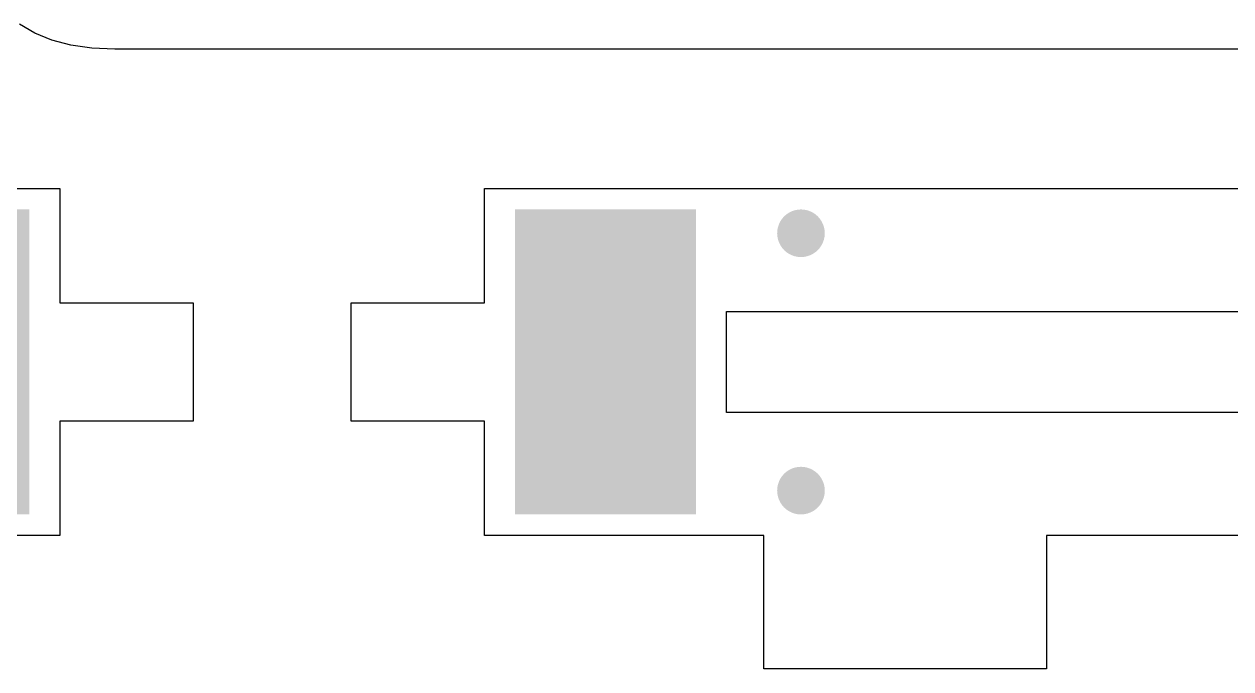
# Model space of a CAD drawing. Header units: millimetres. Extents: x 6 to 441, y 6 to 299.
# Drawn here: x 49.09 to 74.42, y 13.96 to 27.49 of the extents above; entities that cross this region are included whole.
import ezdxf

# ---------------------------------------------------------------- set-up
doc = ezdxf.new("R2010")
doc.units = ezdxf.units.MM
doc.layers.add('CUT', color=1, linetype='Continuous')
doc.layers.add('RASTER', color=7, linetype='Continuous')

msp = doc.modelspace()

# ---------------------------------------------------------------- hatches: boundary and pattern name
at = {"layer": 'RASTER'}
for points in [[(45.401, 23.6), (49.201, 23.6), (49.201, 17.2), (45.401, 17.2)], [(59.4, 23.6), (63.2, 23.6), (63.2, 17.2), (59.4, 17.2)], [(65.9, 23.1), (65.896, 23.035), (65.883, 22.971), (65.862, 22.909), (65.833, 22.85), (65.797, 22.796), (65.754, 22.746), (65.704, 22.703), (65.65, 22.667), (65.591, 22.638), (65.529, 22.617), (65.465, 22.604), (65.4, 22.6), (65.335, 22.604), (65.271, 22.617), (65.209, 22.638), (65.15, 22.667), (65.096, 22.703), (65.046, 22.746), (65.003, 22.796), (64.967, 22.85), (64.938, 22.909), (64.917, 22.971), (64.904, 23.035), (64.9, 23.1), (64.904, 23.165), (64.917, 23.229), (64.938, 23.291), (64.967, 23.35), (65.003, 23.404), (65.046, 23.454), (65.096, 23.497), (65.15, 23.533), (65.209, 23.562), (65.271, 23.583), (65.335, 23.596), (65.4, 23.6), (65.465, 23.596), (65.529, 23.583), (65.591, 23.562), (65.65, 23.533), (65.704, 23.497), (65.754, 23.454), (65.797, 23.404), (65.833, 23.35), (65.862, 23.291), (65.883, 23.229), (65.896, 23.165)], [(65.9, 17.7), (65.896, 17.635), (65.883, 17.571), (65.862, 17.509), (65.833, 17.45), (65.797, 17.396), (65.754, 17.346), (65.704, 17.303), (65.65, 17.267), (65.591, 17.238), (65.529, 17.217), (65.465, 17.204), (65.4, 17.2), (65.335, 17.204), (65.271, 17.217), (65.209, 17.238), (65.15, 17.267), (65.096, 17.303), (65.046, 17.346), (65.003, 17.396), (64.967, 17.45), (64.938, 17.509), (64.917, 17.571), (64.904, 17.635), (64.9, 17.7), (64.904, 17.765), (64.917, 17.829), (64.938, 17.891), (64.967, 17.95), (65.003, 18.004), (65.046, 18.054), (65.096, 18.097), (65.15, 18.133), (65.209, 18.162), (65.271, 18.183), (65.335, 18.196), (65.4, 18.2), (65.465, 18.196), (65.529, 18.183), (65.591, 18.162), (65.65, 18.133), (65.704, 18.097), (65.754, 18.054), (65.797, 18.004), (65.833, 17.95), (65.862, 17.891), (65.883, 17.829), (65.896, 17.765)]]:
    msp.add_hatch(color=7, dxfattribs=at).paths.add_polyline_path(points)

# ---------------------------------------------------------------- linework, layer by layer
at = {"layer": 'CUT'}
msp.add_lwpolyline([(109.001, 26.96), (50.999, 26.96), (50.517, 26.981), (50.075, 27.044), (49.675, 27.149), (49.315, 27.297), (48.997, 27.488)], dxfattribs=at)
for points in [[(8.76, 24.04), (49.841, 24.04), (49.841, 21.64), (52.641, 21.64), (52.641, 19.16), (49.841, 19.16), (49.841, 16.76), (43.984, 16.76), (43.984, 13.96), (38.046, 13.96), (38.046, 16.76), (32.269, 16.76), (32.269, 13.96), (26.332, 13.96), (26.332, 16.76), (20.555, 16.76), (20.555, 13.96), (14.617, 13.96), (14.617, 16.76), (8.76, 16.76), (8.76, 19.16), (5.96, 19.16), (5.96, 21.64), (8.76, 21.64)], [(58.76, 24.04), (99.841, 24.04), (99.841, 21.64), (102.641, 21.64), (102.641, 19.16), (99.841, 19.16), (99.841, 16.76), (93.984, 16.76), (93.984, 13.96), (88.046, 13.96), (88.046, 16.76), (82.269, 16.76), (82.269, 13.96), (76.332, 13.96), (76.332, 16.76), (70.555, 16.76), (70.555, 13.96), (64.617, 13.96), (64.617, 16.76), (58.76, 16.76), (58.76, 19.16), (55.96, 19.16), (55.96, 21.64), (58.76, 21.64)], [(63.84, 21.46), (94.761, 21.46), (94.761, 19.34), (63.84, 19.34)]]:
    msp.add_lwpolyline(points, close=True, dxfattribs=at)

doc.saveas('drawing.dxf')
